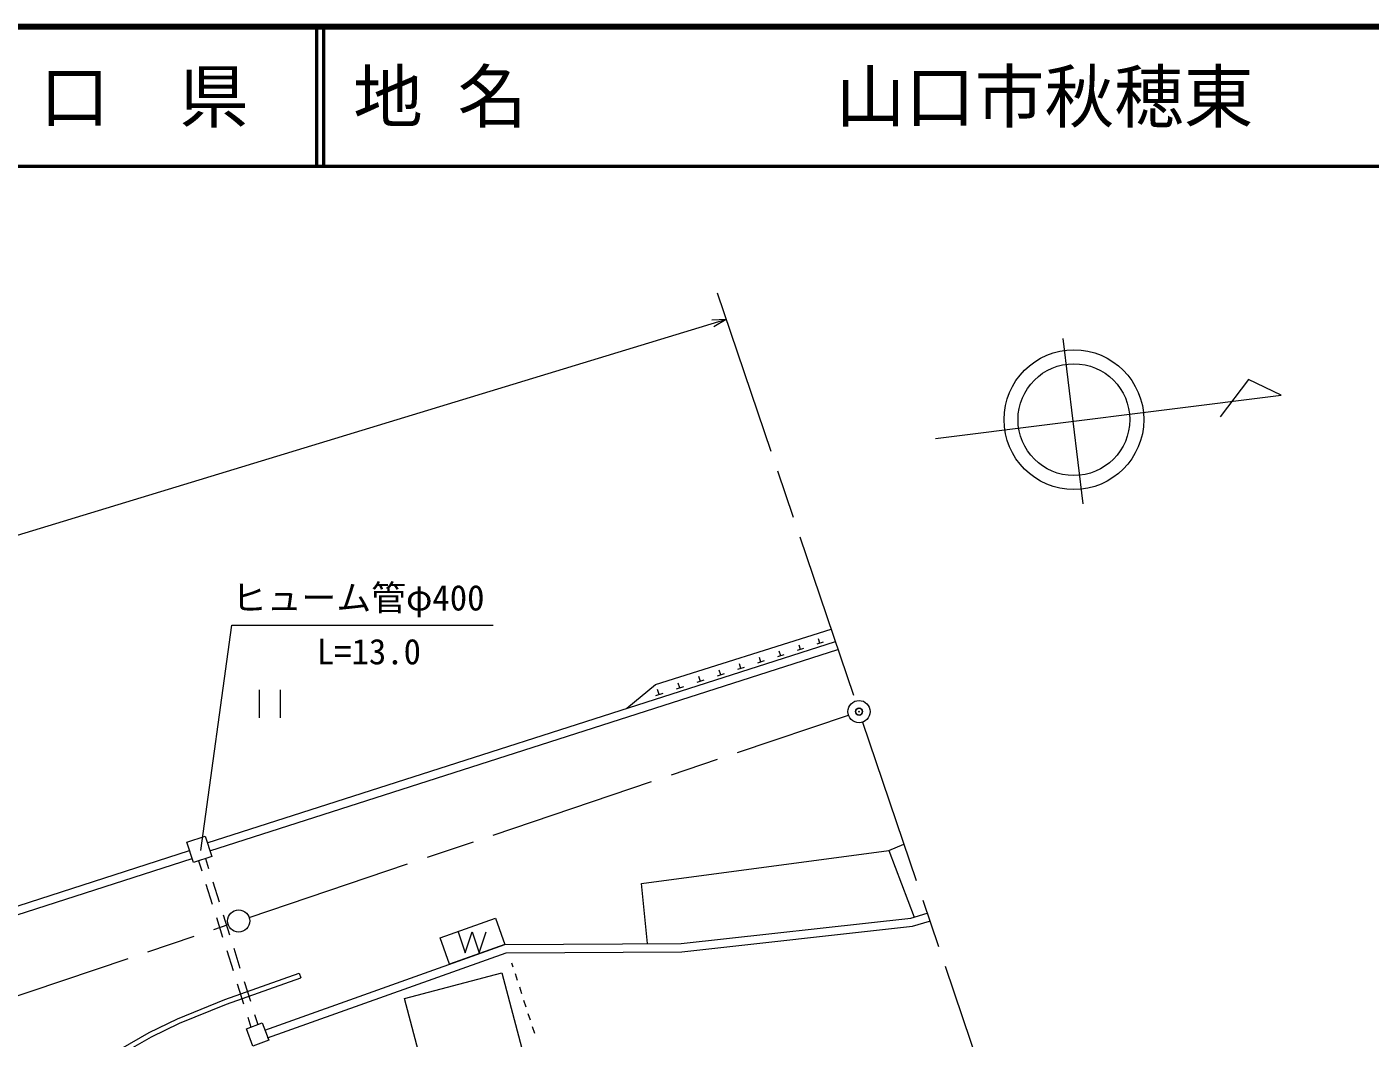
# Model space of a CAD drawing. Units: millimetres, scale not verified. Extents: x 40000 to 680000, y 20000 to 380000.
# Drawn here: x 346945 to 443410, y 307377 to 380000 of the extents above; entities that cross this region are included whole.
import ezdxf
from ezdxf.enums import TextEntityAlignment as Align

# ---------------------------------------------------------------- set-up
doc = ezdxf.new("R2010")
doc.units = ezdxf.units.MM
doc.header["$LTSCALE"] = 1000
doc.header["$PDMODE"] = 32
doc.header["$PDSIZE"] = 500
doc.linetypes.add('CHAIN', pattern=[18.5, 12, -1.5, 3.5, -1.5])
for name, color, linetype, lineweight in [('M-BGD', 7, 'Continuous', 13), ('M-BMK', 2, 'CHAIN', 13), ('M-BMK-SRVR', 3, 'Continuous', 13), ('M-STR-HTXT', 7, 'Continuous', 13), ('M-TTL', 2, 'Continuous', 140), ('M-TTL-LINE', 7, 'Continuous', 50)]:
    doc.layers.add(name, color=color, linetype=linetype, lineweight=lineweight)
doc.layers.add('M-OTRS', color=6, linetype='Continuous')
doc.layers.add('M-TTL-TXT', color=7, linetype='Continuous')
doc.styles.add('ＭＳ ゴシック', font='')
doc.styles.get('ＭＳ ゴシック').set_extended_font_data('MS Gothic')

msp = doc.modelspace()

# ---------------------------------------------------------------- linework, layer by layer
at = {"layer": 'M-BGD'}
for p, q in [((359904, 321410), (405011, 335865)), ((404122, 335813), (403672, 335669)), ((403897, 335741), (403801, 336041)), ((360087, 320838), (405194, 335293)), ((401317, 334915), (400844, 334764)), ((401080, 334839), (400980, 335155)), ((402725, 335366), (402264, 335218)), ((402494, 335292), (402396, 335599)), ((396770, 333460), (396662, 333799)), ((398467, 334003), (397971, 333844)), ((398219, 333924), (398113, 334254)), ((399897, 334461), (399413, 334306)), ((399655, 334383), (399552, 334706)), ((393838, 332522), (393725, 332876)), ((395570, 333076), (395050, 332910)), ((395310, 332993), (395199, 333339)), ((397024, 333541), (396516, 333379)), ((363624, 332384), (363624, 330384)), ((365124, 332384), (365124, 330384)), ((392624, 332133), (392093, 331963)), ((392358, 332048), (392245, 332402)), ((394104, 332607), (393573, 332437)), ((323667, 309599), (358635, 320845)), ((323851, 309028), (358819, 320274)), ((359769, 320282), (359996, 319560)), ((408850, 320843), (410663, 316070)), ((359275, 320119), (359506, 319386)), ((359806, 318432), (360256, 317002)), ((360296, 318606), (360746, 317175)), ((360556, 316048), (361006, 314617)), ((361046, 316222), (361496, 314791)), ((377922, 315000), (378422, 313500)), ((378422, 313500), (378922, 315000)), ((378922, 315000), (379422, 313500)), ((379422, 313500), (379922, 315000)), ((361306, 313663), (361756, 312232)), ((361797, 313837), (362247, 312406)), ((381876, 312465), (381782, 312757)), ((366510, 312039), (366626, 311709)), ((382184, 311513), (382030, 311989)), ((362057, 311278), (362507, 309847)), ((362547, 311452), (362997, 310021)), ((382491, 310561), (382337, 311037)), ((382799, 309610), (382645, 310086)), ((362807, 308893), (363037, 308161)), ((363297, 309067), (363524, 308345)), ((383106, 308658), (382952, 309134)), ((383414, 307707), (383260, 308183))]:
    msp.add_line(p, q, dxfattribs=at)
for points in [[(390033, 331065), (392082, 332779), (404703, 336743)], [(391524, 314168), (391084, 318478), (408850, 320843), (409932, 321301)], [(364033, 307956), (381270, 314111), (393935, 314181), (410416, 315998), (411609, 316349)], [(364235, 307391), (381375, 313511), (393970, 313582), (410534, 315407), (411778, 315773)], [(345908, 299316), (346546, 300279), (347666, 301723), (348723, 302863), (349989, 304024), (351903, 305447), (353693, 306619), (355722, 307791), (357773, 308775), (361153, 310156), (366510, 312039)], [(346200, 299123), (346831, 300074), (347933, 301496), (348970, 302615), (350212, 303754), (352104, 305160), (353876, 306321), (355886, 307481), (357915, 308454), (361277, 309828), (366626, 311709)]]:
    msp.add_lwpolyline(points, dxfattribs=at)
for points in [[(358429, 321458), (359740, 321890), (360221, 320431), (358910, 319999)], [(381270, 314111), (377293, 312691), (376618, 314580), (380595, 316000)], [(381044, 312065), (382915, 305003), (375942, 303155), (374071, 310217)], [(362710, 308036), (363840, 308465), (364312, 307221), (363182, 306792)]]:
    msp.add_lwpolyline(points, close=True, dxfattribs=at)
at = {"layer": 'M-BMK'}
for p, q in [((396522, 360902), (406449, 331585)), ((362913, 316047), (405948, 330572)), ((406963, 330070), (420391, 290414)), ((325319, 303335), (361398, 315535))]:
    msp.add_line(p, q, dxfattribs=at)
at = {"layer": 'M-BMK-SRVR'}
for p, q in [((421330, 357609), (422780, 345749)), ((434667, 354675), (432635, 352005)), ((437010, 353550), (434667, 354675)), ((412204, 350437), (437010, 353550))]:
    msp.add_line(p, q, dxfattribs=at)
for centre, radius in [((422137, 351792), 5016), ((422137, 351792), 4013), ((406706, 330827), 800), ((362155, 315791), 800)]:
    msp.add_circle(centre, radius, dxfattribs=at)
at = {"layer": 'M-OTRS'}
msp.add_point((406706, 330827), dxfattribs=at)
at = {"layer": 'M-STR-HTXT'}
for p, q in [((397173, 358979), (255325, 315765)), ((397173, 358979), (396143, 358927)), ((397173, 358979), (396289, 358449)), ((359448, 320862), (361672, 337037)), ((361672, 337037), (380422, 337037))]:
    msp.add_line(p, q, dxfattribs=at)
at = {"layer": 'M-TTL'}
msp.add_line((680000, 380000), (40000, 380000), dxfattribs=at)
at = {"layer": 'M-TTL-LINE'}
for p, q in [((367750, 380000), (367750, 370000)), ((368250, 380000), (368250, 370000)), ((40000, 370000), (680000, 370000))]:
    msp.add_line(p, q, dxfattribs=at)

# ---------------------------------------------------------------- texts
at = {"layer": 'M-STR-HTXT', "style": 'ＭＳ ゴシック'}
msp.add_text('ヒューム管φ400', height=1833, dxfattribs=at).set_placement((361672, 337537), align=Align.BOTTOM_LEFT)
msp.add_text('L=13.0', height=1833, dxfattribs=at).set_placement((371508, 333671), align=Align.BOTTOM_CENTER)
at = {"layer": 'M-TTL-TXT', "style": 'ＭＳ ゴシック'}
msp.add_text('山\u3000口\u3000県', height=3666, dxfattribs=at).set_placement((350375, 375000), align=Align.MIDDLE_CENTER)
for s, p in [('地 名', (370380, 375000)), ('山口市秋穂東', (405024, 375000))]:
    msp.add_text(s, height=3666, dxfattribs=at).set_placement(p, align=Align.MIDDLE_LEFT)

doc.saveas('drawing.dxf')
